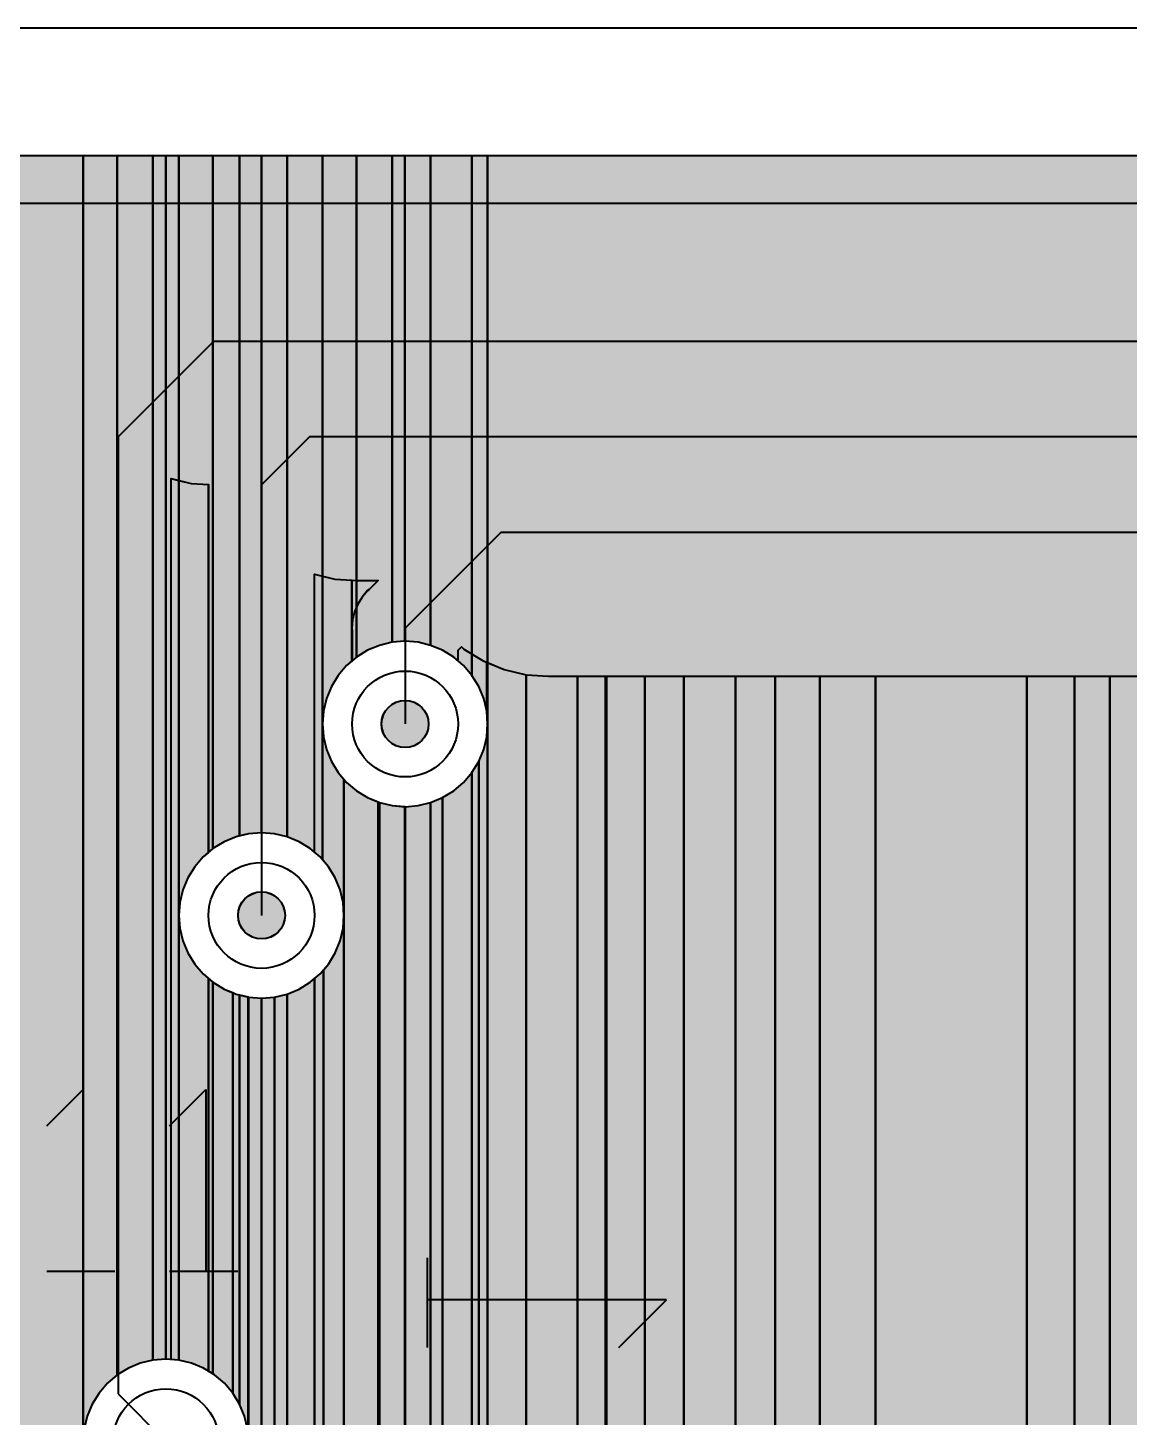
# Model space of a CAD drawing. Header units: millimetres. Extents: x 3.8 to 71.6, y 3.7 to 38.5.
# Drawn here: x 21.11 to 25.79, y 32.55 to 38.45 of the extents above; entities that cross this region are included whole.
import ezdxf

# ---------------------------------------------------------------- set-up
doc = ezdxf.new("R2010")
doc.units = ezdxf.units.MM
for name, color, linetype in [('bottom_copper', 7, 'Continuous'), ('bottom_silk', 7, 'Continuous'), ('drill_plated', 7, 'Continuous'), ('outline', 7, 'Continuous'), ('top_copper', 7, 'Continuous'), ('top_silk', 7, 'Continuous')]:
    doc.layers.add(name, color=color, linetype=linetype)

# ---------------------------------------------------------------- blocks, each defined once
blk = doc.blocks.new('Block14546')
at = {"layer": 'bottom_copper', "lineweight": 40}
for points in [[(0, 31.7012), (-0.0536, 31.7141), (-0.1085, 31.7184), (-0.109, 31.7183), (-0.109, 33.782), (0, 33.782), (0, 31.7012)], [(0.1755, 31.5737), (0.1398, 31.6156), (0.0979, 31.6513), (0.0509, 31.6801), (0, 31.7012), (0, 33.782), (0.1755, 33.782), (0.1755, 31.5737)], [(0.2415, 31.3673), (0.2383, 31.4222), (0.2254, 31.4758), (0.2043, 31.5267), (0.1755, 31.5737), (0.1755, 33.782), (0.2415, 33.782), (0.2415, 31.3673)], [(3.4983, 0), (0.2415, 0), (0.2415, 33.782), (3.4983, 33.782), (3.4983, 0)], [(0.2415, 0), (0.1755, 0), (0.1755, 31.1609), (0.2043, 31.2079), (0.2254, 31.2588), (0.2383, 31.3124), (0.2415, 31.3673), (0.2415, 0)], [(0.1755, 0), (0, 0), (0, 31.0334), (0.0509, 31.0545), (0.0979, 31.0833), (0.1398, 31.119), (0.1755, 31.1609), (0.1755, 0)], [(0, 0), (-0.1085, 0), (-0.109, 31.0163), (-0.1085, 31.0162), (-0.0536, 31.0205), (0, 31.0334), (0, 0)]]:
    blk.add_hatch(color=7, dxfattribs=at).paths.add_polyline_path(points, flags=0)
at = {"layer": 'bottom_copper', "color": 7, "lineweight": 40}
for points in [[(0, 31.7012), (-0.0536, 31.7141), (-0.1085, 31.7184), (-0.109, 31.7183), (-0.109, 33.782), (0, 33.782), (0, 31.7012)], [(0.1755, 31.5737), (0.1398, 31.6156), (0.0979, 31.6513), (0.0509, 31.6801), (0, 31.7012), (0, 33.782), (0.1755, 33.782), (0.1755, 31.5737)], [(0.2415, 31.3673), (0.2383, 31.4222), (0.2254, 31.4758), (0.2043, 31.5267), (0.1755, 31.5737), (0.1755, 33.782), (0.2415, 33.782), (0.2415, 31.3673)], [(3.4983, 0), (0.2415, 0), (0.2415, 33.782), (3.4983, 33.782), (3.4983, 0)], [(0.2415, 0), (0.1755, 0), (0.1755, 31.1609), (0.2043, 31.2079), (0.2254, 31.2588), (0.2383, 31.3124), (0.2415, 31.3673), (0.2415, 0)], [(0.1755, 0), (0, 0), (0, 31.0334), (0.0509, 31.0545), (0.0979, 31.0833), (0.1398, 31.119), (0.1755, 31.1609), (0.1755, 0)], [(0, 0), (-0.1085, 0), (-0.109, 31.0163), (-0.1085, 31.0162), (-0.0536, 31.0205), (0, 31.0334), (0, 0)]]:
    blk.add_lwpolyline(points, close=True, dxfattribs=at)
blk = doc.blocks.new('Block14966')
at = {"layer": 'bottom_copper', "lineweight": 40}
for points in [[(0, 30.8884), (-0.0536, 30.9013), (-0.1085, 30.9056), (-0.109, 30.9055), (-0.109, 33.782), (0, 33.782), (0, 30.8884)], [(0.15, 30.7908), (0.1398, 30.8028), (0.0979, 30.8385), (0.0509, 30.8673), (0, 30.8884), (0, 33.782), (0.15, 33.782), (0.15, 30.7908)], [(0.2947, 31.6513), (0.2528, 31.6156), (0.2171, 31.5737), (0.1883, 31.5267), (0.1672, 31.4758), (0.1543, 31.4222), (0.15, 31.3673), (0.15, 33.782), (0.2947, 33.782), (0.2947, 31.6513)], [(0.4462, 31.7141), (0.3926, 31.7012), (0.3417, 31.6801), (0.2947, 31.6513), (0.2947, 33.782), (0.4462, 33.782), (0.4462, 31.7141)], [(0.5006, 31.7183), (0.4462, 31.7141), (0.4462, 33.782), (0.5006, 33.782), (0.5006, 31.7183)], [(0.2415, 30.5545), (0.2383, 30.6094), (0.2254, 30.663), (0.2043, 30.7139), (0.1755, 30.7609), (0.15, 30.7908), (0.15, 31.3673), (0.1543, 31.3124), (0.1672, 31.2588), (0.1883, 31.2079), (0.2171, 31.1609), (0.2415, 31.1323), (0.2415, 30.5545)], [(0.3926, 0), (0.2415, 0), (0.2415, 31.1323), (0.2528, 31.119), (0.2947, 31.0833), (0.3417, 31.0545), (0.3926, 31.0334), (0.3926, 0)], [(0.5006, 0), (0.3926, 0), (0.3926, 31.0334), (0.4462, 31.0205), (0.5006, 31.0163), (0.5006, 0)], [(0.2415, 0), (0.1543, 0), (0.1543, 30.3232), (0.1755, 30.3481), (0.2043, 30.3951), (0.2254, 30.446), (0.2383, 30.4996), (0.2415, 30.5545), (0.2415, 0)], [(0.1543, 0), (0, 0), (0, 30.2206), (0.0509, 30.2417), (0.0979, 30.2705), (0.1398, 30.3062), (0.1543, 30.3232), (0.1543, 0)], [(0, 0), (-0.1085, 0), (-0.109, 30.2035), (-0.1085, 30.2034), (-0.0536, 30.2077), (0, 30.2206), (0, 0)]]:
    blk.add_hatch(color=7, dxfattribs=at).paths.add_polyline_path(points, flags=0)
at = {"layer": 'bottom_copper', "color": 7, "lineweight": 40}
for points in [[(0, 30.8884), (-0.0536, 30.9013), (-0.1085, 30.9056), (-0.109, 30.9055), (-0.109, 33.782), (0, 33.782), (0, 30.8884)], [(0.15, 30.7908), (0.1398, 30.8028), (0.0979, 30.8385), (0.0509, 30.8673), (0, 30.8884), (0, 33.782), (0.15, 33.782), (0.15, 30.7908)], [(0.2947, 31.6513), (0.2528, 31.6156), (0.2171, 31.5737), (0.1883, 31.5267), (0.1672, 31.4758), (0.1543, 31.4222), (0.15, 31.3673), (0.15, 33.782), (0.2947, 33.782), (0.2947, 31.6513)], [(0.4462, 31.7141), (0.3926, 31.7012), (0.3417, 31.6801), (0.2947, 31.6513), (0.2947, 33.782), (0.4462, 33.782), (0.4462, 31.7141)], [(0.5006, 31.7183), (0.4462, 31.7141), (0.4462, 33.782), (0.5006, 33.782), (0.5006, 31.7183)], [(0.2415, 30.5545), (0.2383, 30.6094), (0.2254, 30.663), (0.2043, 30.7139), (0.1755, 30.7609), (0.15, 30.7908), (0.15, 31.3673), (0.1543, 31.3124), (0.1672, 31.2588), (0.1883, 31.2079), (0.2171, 31.1609), (0.2415, 31.1323), (0.2415, 30.5545)], [(0.3926, 0), (0.2415, 0), (0.2415, 31.1323), (0.2528, 31.119), (0.2947, 31.0833), (0.3417, 31.0545), (0.3926, 31.0334), (0.3926, 0)], [(0.5006, 0), (0.3926, 0), (0.3926, 31.0334), (0.4462, 31.0205), (0.5006, 31.0163), (0.5006, 0)], [(0.2415, 0), (0.1543, 0), (0.1543, 30.3232), (0.1755, 30.3481), (0.2043, 30.3951), (0.2254, 30.446), (0.2383, 30.4996), (0.2415, 30.5545), (0.2415, 0)], [(0.1543, 0), (0, 0), (0, 30.2206), (0.0509, 30.2417), (0.0979, 30.2705), (0.1398, 30.3062), (0.1543, 30.3232), (0.1543, 0)], [(0, 0), (-0.1085, 0), (-0.109, 30.2035), (-0.1085, 30.2034), (-0.0536, 30.2077), (0, 30.2206), (0, 0)]]:
    blk.add_lwpolyline(points, close=True, dxfattribs=at)
blk = doc.blocks.new('Block15259')
at = {"layer": 'bottom_copper', "lineweight": 40}
for points in [[(-0.0536, 28.6661), (-0.1085, 28.6704), (-0.109, 28.6703), (-0.109, 33.782), (-0.0536, 33.782), (-0.0532, 28.666)], [(0.0915, 30.8385), (0.0496, 30.8028), (0.0139, 30.7609), (-0.0149, 30.7139), (-0.036, 30.663), (-0.0489, 30.6094), (-0.0532, 30.5545), (-0.0532, 33.782), (0.0915, 33.782), (0.0915, 30.8385)], [(0.2043, 30.892), (0.1894, 30.8884), (0.1385, 30.8673), (0.0915, 30.8385), (0.0915, 33.782), (0.2043, 33.782), (0.2043, 30.892)], [(0.2974, 30.9055), (0.243, 30.9013), (0.2043, 30.892), (0.2043, 33.782), (0.2974, 33.782), (0.2974, 30.9055)], [(0.0915, 28.6072), (0.0509, 28.6321), (0, 28.6532), (-0.0532, 28.666), (-0.0532, 30.5545), (-0.0489, 30.4996), (-0.036, 30.446), (-0.0149, 30.3951), (0.0139, 30.3481), (0.0496, 30.3062), (0.0915, 30.2705), (0.0915, 28.6072)], [(0.2043, 28.4787), (0.1755, 28.5257), (0.1398, 28.5676), (0.0979, 28.6033), (0.0915, 28.6072), (0.0915, 30.2705), (0.1385, 30.2417), (0.1894, 30.2206), (0.2043, 30.217), (0.2043, 28.4787)], [(0.2415, 28.3193), (0.2383, 28.3742), (0.2254, 28.4278), (0.2043, 28.4787), (0.2043, 30.217), (0.2415, 30.2081), (0.2415, 28.3193)], [(0.243, 0), (0.2415, 0), (0.2415, 30.2081), (0.243, 30.2077), (0.243, 0)], [(0.2974, 0), (0.243, 0), (0.243, 30.2077), (0.2974, 30.2035), (0.2974, 0)]]:
    blk.add_hatch(color=7, dxfattribs=at).paths.add_polyline_path(points, flags=0)
at = {"layer": 'bottom_copper', "color": 7, "lineweight": 40}
for points in [[(-0.0536, 28.6661), (-0.1085, 28.6704), (-0.109, 28.6703), (-0.109, 33.782), (-0.0536, 33.782), (-0.0532, 28.666)], [(0.0915, 30.8385), (0.0496, 30.8028), (0.0139, 30.7609), (-0.0149, 30.7139), (-0.036, 30.663), (-0.0489, 30.6094), (-0.0532, 30.5545), (-0.0532, 33.782), (0.0915, 33.782), (0.0915, 30.8385)], [(0.2043, 30.892), (0.1894, 30.8884), (0.1385, 30.8673), (0.0915, 30.8385), (0.0915, 33.782), (0.2043, 33.782), (0.2043, 30.892)], [(0.2974, 30.9055), (0.243, 30.9013), (0.2043, 30.892), (0.2043, 33.782), (0.2974, 33.782), (0.2974, 30.9055)], [(0.0915, 28.6072), (0.0509, 28.6321), (0, 28.6532), (-0.0532, 28.666), (-0.0532, 30.5545), (-0.0489, 30.4996), (-0.036, 30.446), (-0.0149, 30.3951), (0.0139, 30.3481), (0.0496, 30.3062), (0.0915, 30.2705), (0.0915, 28.6072)], [(0.2043, 28.4787), (0.1755, 28.5257), (0.1398, 28.5676), (0.0979, 28.6033), (0.0915, 28.6072), (0.0915, 30.2705), (0.1385, 30.2417), (0.1894, 30.2206), (0.2043, 30.217), (0.2043, 28.4787)], [(0.2415, 28.3193), (0.2383, 28.3742), (0.2254, 28.4278), (0.2043, 28.4787), (0.2043, 30.217), (0.2415, 30.2081), (0.2415, 28.3193)], [(0.243, 0), (0.2415, 0), (0.2415, 30.2081), (0.243, 30.2077), (0.243, 0)], [(0.2974, 0), (0.243, 0), (0.243, 30.2077), (0.2974, 30.2035), (0.2974, 0)]]:
    blk.add_lwpolyline(points, close=True, dxfattribs=at)
blk = doc.blocks.new('Block15480')
at = {"layer": 'bottom_copper', "lineweight": 40}
for points in [[(1.4472, 0), (0.2415, 0), (0.2415, 33.782), (1.4472, 33.782), (1.4472, 0)], [(1.5919, 28.6033), (1.55, 28.5676), (1.5143, 28.5257), (1.4855, 28.4787), (1.4644, 28.4278), (1.4515, 28.3742), (1.4472, 28.3193), (1.4472, 33.782), (1.5919, 33.782), (1.5919, 28.6033)], [(1.7434, 28.6661), (1.6898, 28.6532), (1.6389, 28.6321), (1.5919, 28.6033), (1.5919, 33.782), (1.7434, 33.782), (1.7434, 28.6661)], [(1.7978, 28.6703), (1.7434, 28.6661), (1.7434, 33.782), (1.7978, 33.782), (1.7978, 28.6703)]]:
    blk.add_hatch(color=7, dxfattribs=at).paths.add_polyline_path(points, flags=0)
at = {"layer": 'bottom_copper', "color": 7, "lineweight": 40}
for points in [[(1.4472, 0), (0.2415, 0), (0.2415, 33.782), (1.4472, 33.782), (1.4472, 0)], [(1.5919, 28.6033), (1.55, 28.5676), (1.5143, 28.5257), (1.4855, 28.4787), (1.4644, 28.4278), (1.4515, 28.3742), (1.4472, 28.3193), (1.4472, 33.782), (1.5919, 33.782), (1.5919, 28.6033)], [(1.7434, 28.6661), (1.6898, 28.6532), (1.6389, 28.6321), (1.5919, 28.6033), (1.5919, 33.782), (1.7434, 33.782), (1.7434, 28.6661)], [(1.7978, 28.6703), (1.7434, 28.6661), (1.7434, 33.782), (1.7978, 33.782), (1.7978, 28.6703)]]:
    blk.add_lwpolyline(points, close=True, dxfattribs=at)
blk = doc.blocks.new('Block43990')
at = {"layer": 'top_copper', "lineweight": 40}
for points in [[(15.4923, 28.6661), (15.4592, 28.6687), (15.4592, 32.4095), (15.4923, 32.4015), (15.4927, 28.666)], [(15.6181, 30.822), (15.5955, 30.8028), (15.5598, 30.7609), (15.531, 30.7139), (15.5099, 30.663), (15.497, 30.6094), (15.4927, 30.5545), (15.4927, 32.4014), (15.5449, 32.3889), (15.6181, 32.3846), (15.6181, 30.822)], [(15.6181, 32.3833), (15.6181, 32.3846), (15.6181, 32.3833)], [(15.6188, 30.8226), (15.6182, 30.8221), (15.6181, 32.3833), (15.6188, 32.3745), (15.6188, 30.8226)], [(16.1023, 30.7908), (16.0921, 30.8028), (16.0688, 30.8226), (16.0688, 32.0031), (16.1023, 31.995), (16.1023, 30.7908)], [(16.2277, 31.6348), (16.2051, 31.6156), (16.1694, 31.5737), (16.1406, 31.5267), (16.1195, 31.4758), (16.1066, 31.4222), (16.1023, 31.3673), (16.1023, 31.995), (16.1545, 31.9825), (16.2277, 31.9782), (16.2277, 31.6348)], [(16.3005, 31.939), (16.294, 31.9335), (16.2708, 31.9064), (16.2523, 31.8762), (16.2388, 31.8434), (16.2305, 31.809), (16.2277, 31.7737), (16.2277, 31.9782), (16.2502, 31.9769), (16.3384, 31.9769), (16.3005, 31.939)], [(16.2284, 31.6354), (16.2277, 31.6348), (16.2277, 31.7737), (16.2284, 31.7649), (16.2284, 31.6354)], [(16.8002, 31.4222), (16.7873, 31.4758), (16.7662, 31.5267), (16.7374, 31.5737), (16.7017, 31.6156), (16.6784, 31.6354), (16.6784, 31.6805), (16.6926, 31.6947), (16.7036, 31.6854), (16.7854, 31.6353), (16.8002, 31.6292), (16.8002, 31.4222)], [(16.8034, 31.3673), (16.8002, 31.4222), (16.8002, 31.6292), (16.8034, 31.6278), (16.8034, 31.3673)], [(16.9673, 18.9157), (16.8034, 19.0796), (16.8034, 31.6278), (16.874, 31.5985), (16.9673, 31.5761), (16.9673, 18.9157)], [(17.1854, 18.6976), (16.9673, 18.9157), (16.9673, 31.5761), (17.063, 31.5705), (17.1854, 31.5705), (17.1854, 18.6976)], [(17.3041, 18.4774), (17.2901, 18.5357), (17.2671, 18.5911), (17.2565, 18.6084), (17.2358, 18.6422), (17.1968, 18.6878), (17.1854, 18.6976), (17.1854, 31.5705), (17.3041, 31.5705), (17.3041, 18.4774)], [(17.3088, 18.4176), (17.3041, 18.4773), (17.3041, 31.5705), (17.3088, 31.5705), (17.3088, 18.4176)], [(17.4714, 15.9697), (17.3088, 15.9697), (17.3088, 31.5705), (17.4714, 31.5705), (17.4714, 15.9697)], [(17.6372, 15.9697), (17.4714, 15.9697), (17.4714, 31.5705), (17.6372, 31.5705), (17.6372, 15.9697)], [(17.857, 15.9697), (17.6372, 15.9697), (17.6372, 31.5705), (17.857, 31.5705), (17.857, 15.9697)], [(18.0252, 15.9638), (17.9256, 15.9717), (17.9007, 15.9697), (17.857, 15.9697), (17.857, 31.5705), (18.0252, 31.5705), (18.0252, 15.9638)], [(18.2148, 15.9022), (18.1224, 15.9405), (18.0486, 15.9582), (18.0252, 15.9638), (18.0252, 31.5705), (18.2148, 31.5705), (18.2148, 15.9022)], [(18.4517, 15.7066), (18.3922, 15.7661), (18.376, 15.7851), (18.3, 15.85), (18.2148, 15.9022), (18.2148, 31.5705), (18.4517, 31.5705), (18.4517, 15.7066)], [(19.0939, 15.6832), (19.0162, 15.7019), (18.9365, 15.7082), (18.9166, 15.7066), (18.4517, 15.7066), (18.4517, 31.5705), (19.0939, 31.5705), (19.0939, 15.6832)], [(19.2968, 15.5589), (19.236, 15.6108), (19.1678, 15.6526), (19.0939, 15.6832), (19.0939, 31.5705), (19.2968, 31.5705), (19.2968, 15.5589)], [(19.446, 15.1986), (19.4398, 15.2783), (19.4211, 15.3561), (19.3905, 15.4299), (19.3487, 15.4981), (19.2968, 15.5589), (19.2968, 31.5705), (19.446, 31.5705), (19.446, 15.1986)], [(22.4013, 0), (19.446, 0), (19.446, 31.5705), (22.4013, 31.5705), (22.4013, 0)], [(16.1938, 30.5545), (16.1906, 30.6094), (16.1777, 30.663), (16.1566, 30.7139), (16.1278, 30.7609), (16.1023, 30.7908), (16.1023, 31.3673), (16.1066, 31.3124), (16.1195, 31.2588), (16.1406, 31.2079), (16.1694, 31.1609), (16.1938, 31.1323), (16.1938, 30.5545)], [(16.8034, 19.0796), (16.7662, 19.1168), (16.7662, 31.2079), (16.7873, 31.2588), (16.8002, 31.3124), (16.8034, 31.3673), (16.8034, 19.0796)], [(16.7662, 19.1168), (16.6128, 19.2702), (16.6128, 31.0545), (16.6598, 31.0833), (16.7017, 31.119), (16.7374, 31.1609), (16.7662, 31.2079), (16.7662, 19.1168)], [(16.3384, 19.5446), (16.1938, 19.6892), (16.1938, 31.1323), (16.2051, 31.119), (16.247, 31.0833), (16.2938, 31.0546), (16.3384, 31.0361), (16.3384, 19.5446)], [(16.4534, 19.4296), (16.3384, 19.5446), (16.3384, 31.0361), (16.3449, 31.0334), (16.3985, 31.0205), (16.4534, 31.0162), (16.4534, 19.4296)], [(16.6128, 19.2702), (16.4534, 19.4296), (16.4534, 31.0162), (16.5083, 31.0205), (16.5619, 31.0334), (16.6128, 31.0545), (16.6128, 19.2702)], [(15.6181, 28.619), (15.5968, 28.6321), (15.5459, 28.6532), (15.4927, 28.666), (15.4927, 30.5545), (15.497, 30.4996), (15.5099, 30.446), (15.531, 30.3951), (15.5598, 30.3481), (15.5955, 30.3062), (15.6181, 30.2869), (15.6181, 28.619)], [(16.1938, 19.6892), (16.0688, 19.8142), (16.0688, 30.2863), (16.0921, 30.3062), (16.1278, 30.3481), (16.1566, 30.3951), (16.1777, 30.446), (16.1906, 30.4996), (16.1938, 30.5545), (16.1938, 19.6892)], [(15.7214, 28.5257), (15.6857, 28.5676), (15.6438, 28.6033), (15.6182, 28.619), (15.6181, 30.2869), (15.6374, 30.2705), (15.6844, 30.2417), (15.7214, 30.2264), (15.7214, 28.5257)], [(16.0688, 19.8142), (15.8987, 19.9843), (15.8987, 30.2077), (15.9523, 30.2206), (16.0032, 30.2417), (16.0502, 30.2705), (16.0688, 30.2863), (16.0688, 19.8142)], [(15.7874, 28.3193), (15.7842, 28.3742), (15.7713, 28.4278), (15.7502, 28.4787), (15.7214, 28.5257), (15.7214, 30.2264), (15.7353, 30.2206), (15.7874, 30.2081), (15.7874, 28.3193)], [(15.8987, 19.9843), (15.7874, 20.0956), (15.7874, 30.2081), (15.7889, 30.2077), (15.8438, 30.2034), (15.8987, 30.2077), (15.8987, 19.9843)]]:
    blk.add_hatch(color=7, dxfattribs=at).paths.add_polyline_path(points, flags=0)
at = {"layer": 'top_copper', "color": 7, "lineweight": 40}
for points in [[(15.4923, 28.6661), (15.4592, 28.6687), (15.4592, 32.4095), (15.4923, 32.4015), (15.4927, 28.666)], [(15.6181, 30.822), (15.5955, 30.8028), (15.5598, 30.7609), (15.531, 30.7139), (15.5099, 30.663), (15.497, 30.6094), (15.4927, 30.5545), (15.4927, 32.4014), (15.5449, 32.3889), (15.6181, 32.3846), (15.6181, 30.822)], [(15.6181, 32.3833), (15.6181, 32.3846), (15.6181, 32.3833)], [(15.6188, 30.8226), (15.6182, 30.8221), (15.6181, 32.3833), (15.6188, 32.3745), (15.6188, 30.8226)], [(16.1023, 30.7908), (16.0921, 30.8028), (16.0688, 30.8226), (16.0688, 32.0031), (16.1023, 31.995), (16.1023, 30.7908)], [(16.2277, 31.6348), (16.2051, 31.6156), (16.1694, 31.5737), (16.1406, 31.5267), (16.1195, 31.4758), (16.1066, 31.4222), (16.1023, 31.3673), (16.1023, 31.995), (16.1545, 31.9825), (16.2277, 31.9782), (16.2277, 31.6348)], [(16.3005, 31.939), (16.294, 31.9335), (16.2708, 31.9064), (16.2523, 31.8762), (16.2388, 31.8434), (16.2305, 31.809), (16.2277, 31.7737), (16.2277, 31.9782), (16.2502, 31.9769), (16.3384, 31.9769), (16.3005, 31.939)], [(16.2284, 31.6354), (16.2277, 31.6348), (16.2277, 31.7737), (16.2284, 31.7649), (16.2284, 31.6354)], [(16.8002, 31.4222), (16.7873, 31.4758), (16.7662, 31.5267), (16.7374, 31.5737), (16.7017, 31.6156), (16.6784, 31.6354), (16.6784, 31.6805), (16.6926, 31.6947), (16.7036, 31.6854), (16.7854, 31.6353), (16.8002, 31.6292), (16.8002, 31.4222)], [(16.8034, 31.3673), (16.8002, 31.4222), (16.8002, 31.6292), (16.8034, 31.6278), (16.8034, 31.3673)], [(16.9673, 18.9157), (16.8034, 19.0796), (16.8034, 31.6278), (16.874, 31.5985), (16.9673, 31.5761), (16.9673, 18.9157)], [(17.1854, 18.6976), (16.9673, 18.9157), (16.9673, 31.5761), (17.063, 31.5705), (17.1854, 31.5705), (17.1854, 18.6976)], [(17.3041, 18.4774), (17.2901, 18.5357), (17.2671, 18.5911), (17.2565, 18.6084), (17.2358, 18.6422), (17.1968, 18.6878), (17.1854, 18.6976), (17.1854, 31.5705), (17.3041, 31.5705), (17.3041, 18.4774)], [(17.3088, 18.4176), (17.3041, 18.4773), (17.3041, 31.5705), (17.3088, 31.5705), (17.3088, 18.4176)], [(17.4714, 15.9697), (17.3088, 15.9697), (17.3088, 31.5705), (17.4714, 31.5705), (17.4714, 15.9697)], [(17.6372, 15.9697), (17.4714, 15.9697), (17.4714, 31.5705), (17.6372, 31.5705), (17.6372, 15.9697)], [(17.857, 15.9697), (17.6372, 15.9697), (17.6372, 31.5705), (17.857, 31.5705), (17.857, 15.9697)], [(18.0252, 15.9638), (17.9256, 15.9717), (17.9007, 15.9697), (17.857, 15.9697), (17.857, 31.5705), (18.0252, 31.5705), (18.0252, 15.9638)], [(18.2148, 15.9022), (18.1224, 15.9405), (18.0486, 15.9582), (18.0252, 15.9638), (18.0252, 31.5705), (18.2148, 31.5705), (18.2148, 15.9022)], [(18.4517, 15.7066), (18.3922, 15.7661), (18.376, 15.7851), (18.3, 15.85), (18.2148, 15.9022), (18.2148, 31.5705), (18.4517, 31.5705), (18.4517, 15.7066)], [(19.0939, 15.6832), (19.0162, 15.7019), (18.9365, 15.7082), (18.9166, 15.7066), (18.4517, 15.7066), (18.4517, 31.5705), (19.0939, 31.5705), (19.0939, 15.6832)], [(19.2968, 15.5589), (19.236, 15.6108), (19.1678, 15.6526), (19.0939, 15.6832), (19.0939, 31.5705), (19.2968, 31.5705), (19.2968, 15.5589)], [(19.446, 15.1986), (19.4398, 15.2783), (19.4211, 15.3561), (19.3905, 15.4299), (19.3487, 15.4981), (19.2968, 15.5589), (19.2968, 31.5705), (19.446, 31.5705), (19.446, 15.1986)], [(22.4013, 0), (19.446, 0), (19.446, 31.5705), (22.4013, 31.5705), (22.4013, 0)], [(16.1938, 30.5545), (16.1906, 30.6094), (16.1777, 30.663), (16.1566, 30.7139), (16.1278, 30.7609), (16.1023, 30.7908), (16.1023, 31.3673), (16.1066, 31.3124), (16.1195, 31.2588), (16.1406, 31.2079), (16.1694, 31.1609), (16.1938, 31.1323), (16.1938, 30.5545)], [(16.8034, 19.0796), (16.7662, 19.1168), (16.7662, 31.2079), (16.7873, 31.2588), (16.8002, 31.3124), (16.8034, 31.3673), (16.8034, 19.0796)], [(16.7662, 19.1168), (16.6128, 19.2702), (16.6128, 31.0545), (16.6598, 31.0833), (16.7017, 31.119), (16.7374, 31.1609), (16.7662, 31.2079), (16.7662, 19.1168)], [(16.3384, 19.5446), (16.1938, 19.6892), (16.1938, 31.1323), (16.2051, 31.119), (16.247, 31.0833), (16.2938, 31.0546), (16.3384, 31.0361), (16.3384, 19.5446)], [(16.4534, 19.4296), (16.3384, 19.5446), (16.3384, 31.0361), (16.3449, 31.0334), (16.3985, 31.0205), (16.4534, 31.0162), (16.4534, 19.4296)], [(16.6128, 19.2702), (16.4534, 19.4296), (16.4534, 31.0162), (16.5083, 31.0205), (16.5619, 31.0334), (16.6128, 31.0545), (16.6128, 19.2702)], [(15.6181, 28.619), (15.5968, 28.6321), (15.5459, 28.6532), (15.4927, 28.666), (15.4927, 30.5545), (15.497, 30.4996), (15.5099, 30.446), (15.531, 30.3951), (15.5598, 30.3481), (15.5955, 30.3062), (15.6181, 30.2869), (15.6181, 28.619)], [(16.1938, 19.6892), (16.0688, 19.8142), (16.0688, 30.2863), (16.0921, 30.3062), (16.1278, 30.3481), (16.1566, 30.3951), (16.1777, 30.446), (16.1906, 30.4996), (16.1938, 30.5545), (16.1938, 19.6892)], [(15.7214, 28.5257), (15.6857, 28.5676), (15.6438, 28.6033), (15.6182, 28.619), (15.6181, 30.2869), (15.6374, 30.2705), (15.6844, 30.2417), (15.7214, 30.2264), (15.7214, 28.5257)], [(16.0688, 19.8142), (15.8987, 19.9843), (15.8987, 30.2077), (15.9523, 30.2206), (16.0032, 30.2417), (16.0502, 30.2705), (16.0688, 30.2863), (16.0688, 19.8142)], [(15.7874, 28.3193), (15.7842, 28.3742), (15.7713, 28.4278), (15.7502, 28.4787), (15.7214, 28.5257), (15.7214, 30.2264), (15.7353, 30.2206), (15.7874, 30.2081), (15.7874, 28.3193)], [(15.8987, 19.9843), (15.7874, 20.0956), (15.7874, 30.2081), (15.7889, 30.2077), (15.8438, 30.2034), (15.8987, 30.2077), (15.8987, 19.9843)]]:
    blk.add_lwpolyline(points, close=True, dxfattribs=at)

msp = doc.modelspace()

# ---------------------------------------------------------------- hatches: boundary and pattern name
at = {"layer": 'bottom_copper', "lineweight": 40}
for points in [[(22.8149, 35.4741), (22.8092, 35.4553), (22.7999, 35.438), (22.7875, 35.4229), (22.7724, 35.4105), (22.7551, 35.4012), (22.7363, 35.3955), (22.7168, 35.3936), (22.6973, 35.3955), (22.6785, 35.4012), (22.6612, 35.4105), (22.6461, 35.4229), (22.6337, 35.438), (22.6244, 35.4553), (22.6187, 35.4741), (22.6168, 35.4936), (22.6187, 35.5131), (22.6244, 35.5319), (22.6337, 35.5492), (22.6461, 35.5643), (22.6612, 35.5767), (22.6785, 35.586), (22.6973, 35.5917), (22.7168, 35.5936), (22.7363, 35.5917), (22.7551, 35.586), (22.7724, 35.5767), (22.7875, 35.5643), (22.7999, 35.5492), (22.8092, 35.5319), (22.8149, 35.5131), (22.8168, 35.4936), (22.8149, 35.4741)], [(22.2053, 34.6613), (22.1996, 34.6425), (22.1903, 34.6252), (22.1779, 34.6101), (22.1628, 34.5977), (22.1455, 34.5884), (22.1267, 34.5827), (22.1072, 34.5808), (22.0877, 34.5827), (22.0689, 34.5884), (22.0516, 34.5977), (22.0365, 34.6101), (22.0241, 34.6252), (22.0148, 34.6425), (22.0091, 34.6613), (22.0072, 34.6808), (22.0091, 34.7003), (22.0148, 34.7191), (22.0241, 34.7364), (22.0365, 34.7515), (22.0516, 34.7639), (22.0689, 34.7732), (22.0877, 34.7789), (22.1072, 34.7808), (22.1267, 34.7789), (22.1455, 34.7732), (22.1628, 34.7639), (22.1779, 34.7515), (22.1903, 34.7364), (22.1996, 34.7191), (22.2053, 34.7003), (22.2072, 34.6808), (22.2053, 34.6613)]]:
    msp.add_hatch(color=7, dxfattribs=at).paths.add_polyline_path(points, flags=0)
at = {"layer": 'drill_plated', "lineweight": 40}
for points in [[(22.8149, 35.4741), (22.8092, 35.4553), (22.7999, 35.438), (22.7875, 35.4229), (22.7724, 35.4105), (22.7551, 35.4012), (22.7363, 35.3955), (22.7168, 35.3936), (22.6973, 35.3955), (22.6785, 35.4012), (22.6612, 35.4105), (22.6461, 35.4229), (22.6337, 35.438), (22.6244, 35.4553), (22.6187, 35.4741), (22.6168, 35.4936), (22.6187, 35.5131), (22.6244, 35.5319), (22.6337, 35.5492), (22.6461, 35.5643), (22.6612, 35.5767), (22.6785, 35.586), (22.6973, 35.5917), (22.7168, 35.5936), (22.7363, 35.5917), (22.7551, 35.586), (22.7724, 35.5767), (22.7875, 35.5643), (22.7999, 35.5492), (22.8092, 35.5319), (22.8149, 35.5131), (22.8168, 35.4936), (22.8149, 35.4741)], [(22.2053, 34.6613), (22.1996, 34.6425), (22.1903, 34.6252), (22.1779, 34.6101), (22.1628, 34.5977), (22.1455, 34.5884), (22.1267, 34.5827), (22.1072, 34.5808), (22.0877, 34.5827), (22.0689, 34.5884), (22.0516, 34.5977), (22.0365, 34.6101), (22.0241, 34.6252), (22.0148, 34.6425), (22.0091, 34.6613), (22.0072, 34.6808), (22.0091, 34.7003), (22.0148, 34.7191), (22.0241, 34.7364), (22.0365, 34.7515), (22.0516, 34.7639), (22.0689, 34.7732), (22.0877, 34.7789), (22.1072, 34.7808), (22.1267, 34.7789), (22.1455, 34.7732), (22.1628, 34.7639), (22.1779, 34.7515), (22.1903, 34.7364), (22.1996, 34.7191), (22.2053, 34.7003), (22.2072, 34.6808), (22.2053, 34.6613)]]:
    msp.add_hatch(color=7, dxfattribs=at).paths.add_polyline_path(points, flags=0)
at = {"layer": 'top_copper', "lineweight": 40}
for points in [[(22.8149, 35.4741), (22.8092, 35.4553), (22.7999, 35.438), (22.7875, 35.4229), (22.7724, 35.4105), (22.7551, 35.4012), (22.7363, 35.3955), (22.7168, 35.3936), (22.6973, 35.3955), (22.6785, 35.4012), (22.6612, 35.4105), (22.6461, 35.4229), (22.6337, 35.438), (22.6244, 35.4553), (22.6187, 35.4741), (22.6168, 35.4936), (22.6187, 35.5131), (22.6244, 35.5319), (22.6337, 35.5492), (22.6461, 35.5643), (22.6612, 35.5767), (22.6785, 35.586), (22.6973, 35.5917), (22.7168, 35.5936), (22.7363, 35.5917), (22.7551, 35.586), (22.7724, 35.5767), (22.7875, 35.5643), (22.7999, 35.5492), (22.8092, 35.5319), (22.8149, 35.5131), (22.8168, 35.4936), (22.8149, 35.4741)], [(22.2053, 34.6613), (22.1996, 34.6425), (22.1903, 34.6252), (22.1779, 34.6101), (22.1628, 34.5977), (22.1455, 34.5884), (22.1267, 34.5827), (22.1072, 34.5808), (22.0877, 34.5827), (22.0689, 34.5884), (22.0516, 34.5977), (22.0365, 34.6101), (22.0241, 34.6252), (22.0148, 34.6425), (22.0091, 34.6613), (22.0072, 34.6808), (22.0091, 34.7003), (22.0148, 34.7191), (22.0241, 34.7364), (22.0365, 34.7515), (22.0516, 34.7639), (22.0689, 34.7732), (22.0877, 34.7789), (22.1072, 34.7808), (22.1267, 34.7789), (22.1455, 34.7732), (22.1628, 34.7639), (22.1779, 34.7515), (22.1903, 34.7364), (22.1996, 34.7191), (22.2053, 34.7003), (22.2072, 34.6808), (22.2053, 34.6613)]]:
    msp.add_hatch(color=7, dxfattribs=at).paths.add_polyline_path(points, flags=0)

# ---------------------------------------------------------------- linework, layer by layer
at = {"layer": 'bottom_copper', "color": 7, "lineweight": 40}
for p, q in [((19.7935, 37.9083), (21.7003, 37.9083)), ((21.7003, 32.7966), (21.7003, 37.9083)), ((21.7003, 37.9083), (22.1067, 37.9083)), ((21.7003, 37.9083), (21.7003, 32.7966)), ((22.1067, 35.0318), (22.1067, 37.9083)), ((22.1067, 37.9083), (22.7163, 37.9083)), ((22.1067, 37.9083), (22.1067, 35.0318)), ((22.7163, 35.8446), (22.7163, 37.9083)), ((22.7163, 37.9083), (29.6985, 37.9083)), ((22.7163, 37.9083), (22.7163, 35.8446)), ((22.6083, 35.8275), (22.5574, 35.8064)), ((22.6619, 35.8404), (22.6083, 35.8275)), ((22.7163, 35.8446), (22.6619, 35.8404)), ((22.7168, 35.8447), (22.7163, 35.8446)), ((22.7717, 35.8404), (22.7168, 35.8447)), ((22.8253, 35.8275), (22.7717, 35.8404)), ((22.8762, 35.8064), (22.8253, 35.8275)), ((22.5104, 35.7776), (22.4685, 35.7419)), ((22.5574, 35.8064), (22.5104, 35.7776)), ((22.9232, 35.7776), (22.8762, 35.8064)), ((22.9651, 35.7419), (22.9232, 35.7776)), ((22.4328, 35.7), (22.404, 35.653)), ((22.4685, 35.7419), (22.4328, 35.7)), ((23.0008, 35.7), (22.9651, 35.7419)), ((23.0296, 35.653), (23.0008, 35.7)), ((22.404, 35.653), (22.3829, 35.6021)), ((23.0507, 35.6021), (23.0296, 35.653)), ((22.3829, 35.6021), (22.37, 35.5485)), ((23.0636, 35.5485), (23.0507, 35.6021)), ((22.37, 35.5485), (22.3657, 35.4936)), ((23.0668, 35.4936), (23.0636, 35.5485)), ((22.3657, 35.4936), (22.37, 35.4387)), ((23.0636, 35.4387), (23.0668, 35.4936)), ((22.37, 35.4387), (22.3829, 35.3851)), ((23.0507, 35.3851), (23.0636, 35.4387)), ((22.3829, 35.3851), (22.404, 35.3342)), ((23.0296, 35.3342), (23.0507, 35.3851)), ((22.404, 35.3342), (22.4328, 35.2872)), ((22.4328, 35.2872), (22.4685, 35.2453)), ((22.9651, 35.2453), (23.0008, 35.2872)), ((23.0008, 35.2872), (23.0296, 35.3342)), ((22.4685, 35.2453), (22.5104, 35.2096)), ((22.9232, 35.2096), (22.9651, 35.2453)), ((22.5104, 35.2096), (22.5574, 35.1808)), ((22.5574, 35.1808), (22.6083, 35.1597)), ((22.8253, 35.1597), (22.8762, 35.1808)), ((22.8762, 35.1808), (22.9232, 35.2096)), ((22.6083, 35.1597), (22.6619, 35.1468)), ((22.6619, 35.1468), (22.7163, 35.1426)), ((22.7163, 4.1263), (22.7163, 35.1426)), ((22.7163, 35.1426), (22.7168, 35.1425)), ((22.7163, 35.1426), (22.7163, 4.1263)), ((22.7168, 35.1425), (22.7717, 35.1468)), ((22.7717, 35.1468), (22.8253, 35.1597)), ((21.9478, 34.9936), (21.9008, 34.9648)), ((21.9987, 35.0147), (21.9478, 34.9936)), ((22.0523, 35.0276), (21.9987, 35.0147)), ((22.1067, 35.0318), (22.0523, 35.0276)), ((22.1072, 35.0319), (22.1067, 35.0318)), ((22.1621, 35.0276), (22.1072, 35.0319)), ((22.2157, 35.0147), (22.1621, 35.0276)), ((22.2666, 34.9936), (22.2157, 35.0147)), ((22.3136, 34.9648), (22.2666, 34.9936)), ((21.8589, 34.9291), (21.8232, 34.8872)), ((21.9008, 34.9648), (21.8589, 34.9291)), ((22.3555, 34.9291), (22.3136, 34.9648)), ((22.3912, 34.8872), (22.3555, 34.9291)), ((21.8232, 34.8872), (21.7944, 34.8402)), ((22.42, 34.8402), (22.3912, 34.8872)), ((21.7944, 34.8402), (21.7733, 34.7893)), ((22.4411, 34.7893), (22.42, 34.8402)), ((21.7733, 34.7893), (21.7604, 34.7357)), ((22.454, 34.7357), (22.4411, 34.7893)), ((21.7604, 34.7357), (21.7561, 34.6808)), ((22.4572, 34.6808), (22.454, 34.7357)), ((21.7561, 34.6808), (21.7604, 34.6259)), ((22.454, 34.6259), (22.4572, 34.6808)), ((21.7604, 34.6259), (21.7733, 34.5723)), ((22.4411, 34.5723), (22.454, 34.6259)), ((21.7733, 34.5723), (21.7944, 34.5214)), ((21.7944, 34.5214), (21.8232, 34.4744)), ((22.3912, 34.4744), (22.42, 34.5214)), ((22.42, 34.5214), (22.4411, 34.5723)), ((21.8232, 34.4744), (21.8589, 34.4325)), ((22.3555, 34.4325), (22.3912, 34.4744)), ((21.8589, 34.4325), (21.9008, 34.3968)), ((22.3136, 34.3968), (22.3555, 34.4325)), ((21.9008, 34.3968), (21.9478, 34.368)), ((21.9478, 34.368), (21.9987, 34.3469)), ((21.9987, 34.3469), (22.0523, 34.334)), ((22.1621, 34.334), (22.2157, 34.3469)), ((22.2157, 34.3469), (22.2666, 34.368)), ((22.2666, 34.368), (22.3136, 34.3968)), ((22.0523, 34.334), (22.1067, 34.3298)), ((22.1067, 4.1263), (22.1067, 34.3298)), ((22.1067, 34.3298), (22.1072, 34.3297)), ((22.1067, 34.3298), (22.1067, 4.1263)), ((22.1072, 34.3297), (22.1621, 34.334)), ((21.5414, 32.7584), (21.4944, 32.7296)), ((21.5923, 32.7795), (21.5414, 32.7584)), ((21.6459, 32.7924), (21.5923, 32.7795)), ((21.7003, 32.7966), (21.6459, 32.7924)), ((21.7008, 32.7967), (21.7003, 32.7966)), ((21.7557, 32.7924), (21.7008, 32.7967)), ((21.8093, 32.7795), (21.7557, 32.7924)), ((21.8602, 32.7584), (21.8093, 32.7795)), ((21.9072, 32.7296), (21.8602, 32.7584)), ((21.4525, 32.6939), (21.4168, 32.652)), ((21.4944, 32.7296), (21.4525, 32.6939)), ((21.9491, 32.6939), (21.9072, 32.7296)), ((21.9848, 32.652), (21.9491, 32.6939)), ((21.4168, 32.652), (21.388, 32.605)), ((22.0136, 32.605), (21.9848, 32.652)), ((21.388, 32.605), (21.3669, 32.5541)), ((22.0347, 32.5541), (22.0136, 32.605)), ((21.3669, 32.5541), (21.354, 32.5005)), ((22.0476, 32.5005), (22.0347, 32.5541))]:
    msp.add_line(p, q, dxfattribs=at)
for points in [[(22.8149, 35.4741), (22.8092, 35.4553), (22.7999, 35.438), (22.7875, 35.4229), (22.7724, 35.4105), (22.7551, 35.4012), (22.7363, 35.3955), (22.7168, 35.3936), (22.6973, 35.3955), (22.6785, 35.4012), (22.6612, 35.4105), (22.6461, 35.4229), (22.6337, 35.438), (22.6244, 35.4553), (22.6187, 35.4741), (22.6168, 35.4936), (22.6187, 35.5131), (22.6244, 35.5319), (22.6337, 35.5492), (22.6461, 35.5643), (22.6612, 35.5767), (22.6785, 35.586), (22.6973, 35.5917), (22.7168, 35.5936), (22.7363, 35.5917), (22.7551, 35.586), (22.7724, 35.5767), (22.7875, 35.5643), (22.7999, 35.5492), (22.8092, 35.5319), (22.8149, 35.5131), (22.8168, 35.4936), (22.8149, 35.4741)], [(22.2053, 34.6613), (22.1996, 34.6425), (22.1903, 34.6252), (22.1779, 34.6101), (22.1628, 34.5977), (22.1455, 34.5884), (22.1267, 34.5827), (22.1072, 34.5808), (22.0877, 34.5827), (22.0689, 34.5884), (22.0516, 34.5977), (22.0365, 34.6101), (22.0241, 34.6252), (22.0148, 34.6425), (22.0091, 34.6613), (22.0072, 34.6808), (22.0091, 34.7003), (22.0148, 34.7191), (22.0241, 34.7364), (22.0365, 34.7515), (22.0516, 34.7639), (22.0689, 34.7732), (22.0877, 34.7789), (22.1072, 34.7808), (22.1267, 34.7789), (22.1455, 34.7732), (22.1628, 34.7639), (22.1779, 34.7515), (22.1903, 34.7364), (22.1996, 34.7191), (22.2053, 34.7003), (22.2072, 34.6808), (22.2053, 34.6613)]]:
    msp.add_lwpolyline(points, close=True, dxfattribs=at)
for centre, major_axis in [((22.7168, 35.4936), (0.225, 0)), ((22.7168, 35.4936), (0.1, 0)), ((22.1072, 34.6808), (0.225, 0)), ((22.1072, 34.6808), (0.1, 0)), ((21.7008, 32.4456), (0.225, 0))]:
    msp.add_ellipse(centre, major_axis=major_axis, ratio=1, dxfattribs=at)
at = {"layer": 'bottom_silk', "color": 7, "lineweight": 40}
for p, q in [((22.8113, 32.8457), (22.8113, 33.2267)), ((23.8273, 33.0489), (22.8113, 33.0489)), ((23.6241, 32.8457), (23.8273, 33.0489))]:
    msp.add_line(p, q, dxfattribs=at)
at = {"layer": 'drill_plated', "color": 7, "lineweight": 40}
for points in [[(22.8149, 35.4741), (22.8092, 35.4553), (22.7999, 35.438), (22.7875, 35.4229), (22.7724, 35.4105), (22.7551, 35.4012), (22.7363, 35.3955), (22.7168, 35.3936), (22.6973, 35.3955), (22.6785, 35.4012), (22.6612, 35.4105), (22.6461, 35.4229), (22.6337, 35.438), (22.6244, 35.4553), (22.6187, 35.4741), (22.6168, 35.4936), (22.6187, 35.5131), (22.6244, 35.5319), (22.6337, 35.5492), (22.6461, 35.5643), (22.6612, 35.5767), (22.6785, 35.586), (22.6973, 35.5917), (22.7168, 35.5936), (22.7363, 35.5917), (22.7551, 35.586), (22.7724, 35.5767), (22.7875, 35.5643), (22.7999, 35.5492), (22.8092, 35.5319), (22.8149, 35.5131), (22.8168, 35.4936), (22.8149, 35.4741)], [(22.2053, 34.6613), (22.1996, 34.6425), (22.1903, 34.6252), (22.1779, 34.6101), (22.1628, 34.5977), (22.1455, 34.5884), (22.1267, 34.5827), (22.1072, 34.5808), (22.0877, 34.5827), (22.0689, 34.5884), (22.0516, 34.5977), (22.0365, 34.6101), (22.0241, 34.6252), (22.0148, 34.6425), (22.0091, 34.6613), (22.0072, 34.6808), (22.0091, 34.7003), (22.0148, 34.7191), (22.0241, 34.7364), (22.0365, 34.7515), (22.0516, 34.7639), (22.0689, 34.7732), (22.0877, 34.7789), (22.1072, 34.7808), (22.1267, 34.7789), (22.1455, 34.7732), (22.1628, 34.7639), (22.1779, 34.7515), (22.1903, 34.7364), (22.1996, 34.7191), (22.2053, 34.7003), (22.2072, 34.6808), (22.2053, 34.6613)]]:
    msp.add_lwpolyline(points, close=True, dxfattribs=at)
for centre in [(22.7168, 35.4936), (22.1072, 34.6808)]:
    msp.add_ellipse(centre, major_axis=(0.1, 0), ratio=1, dxfattribs=at)
at = {"layer": 'outline', "color": 7, "lineweight": 40}
msp.add_line((3.82, 38.45), (71.58, 38.45), dxfattribs=at)
at = {"layer": 'top_copper', "color": 7, "lineweight": 40}
for p, q in [((13.9215, 37.7051), (67.5663, 37.7051)), ((21.904, 37.1192), (21.4976, 36.7128)), ((21.904, 37.1192), (34.9088, 37.1192)), ((21.4976, 36.7128), (21.4976, 32.6488)), ((22.3104, 36.7128), (22.1072, 36.5096)), ((22.5136, 36.7128), (22.3104, 36.7128)), ((34.9088, 36.7128), (22.5136, 36.7128)), ((21.7226, 32.795), (21.7226, 36.5358)), ((21.7226, 36.5358), (21.8083, 36.5152)), ((21.8083, 36.5152), (21.8816, 36.5109)), ((21.8816, 36.5109), (21.8815, 36.5096)), ((21.8815, 36.5096), (21.8822, 36.5008)), ((21.8822, 36.5008), (21.8822, 34.9489)), ((22.1072, 36.5096), (22.1072, 34.6808)), ((23.1232, 36.3064), (22.7168, 35.9)), ((23.3264, 36.3064), (23.1232, 36.3064)), ((34.9088, 36.3064), (23.3264, 36.3064)), ((22.3322, 34.9489), (22.3322, 36.1294)), ((22.3322, 36.1294), (22.4179, 36.1088)), ((22.4179, 36.1088), (22.5136, 36.1032)), ((22.5136, 36.1032), (22.6018, 36.1032)), ((22.5572, 36.0596), (22.5342, 36.0327)), ((22.5639, 36.0653), (22.5572, 36.0596)), ((22.6018, 36.1032), (22.5639, 36.0653)), ((22.5157, 36.0025), (22.5022, 35.9697)), ((22.5342, 36.0327), (22.5157, 36.0025)), ((22.4939, 35.9353), (22.4911, 35.9)), ((22.5022, 35.9697), (22.4939, 35.9353)), ((22.4911, 35.9), (22.4918, 35.8912)), ((22.4918, 35.8912), (22.4918, 35.7617)), ((22.7168, 35.9), (22.7168, 35.4936)), ((22.9418, 35.8068), (22.956, 35.821)), ((22.956, 35.821), (22.967, 35.8117)), ((22.4918, 35.7617), (22.4685, 35.7419)), ((22.9418, 35.7617), (22.9418, 35.8068)), ((22.9651, 35.7419), (22.9418, 35.7617)), ((22.967, 35.8117), (23.0488, 35.7616)), ((23.0488, 35.7616), (23.1374, 35.7248)), ((22.4328, 35.7), (22.404, 35.653)), ((22.4685, 35.7419), (22.4328, 35.7)), ((23.0008, 35.7), (22.9651, 35.7419)), ((23.0296, 35.653), (23.0008, 35.7)), ((23.1374, 35.7248), (23.2307, 35.7024)), ((23.2307, 35.7024), (23.3264, 35.6968)), ((23.3264, 35.6968), (29.3989, 35.6968)), ((22.404, 35.653), (22.3829, 35.6021)), ((23.0507, 35.6021), (23.0296, 35.653)), ((22.3829, 35.6021), (22.37, 35.5485)), ((23.0636, 35.5485), (23.0507, 35.6021)), ((22.37, 35.5485), (22.3657, 35.4936)), ((23.0668, 35.4936), (23.0636, 35.5485)), ((22.3657, 35.4936), (22.37, 35.4387)), ((23.0636, 35.4387), (23.0668, 35.4936)), ((22.37, 35.4387), (22.3829, 35.3851)), ((23.0507, 35.3851), (23.0636, 35.4387)), ((22.3829, 35.3851), (22.404, 35.3342)), ((23.0296, 35.3342), (23.0507, 35.3851)), ((22.404, 35.3342), (22.4328, 35.2872)), ((22.4328, 35.2872), (22.4685, 35.2453)), ((22.9651, 35.2453), (23.0008, 35.2872)), ((23.0008, 35.2872), (23.0296, 35.3342)), ((22.4685, 35.2453), (22.5104, 35.2096)), ((22.9232, 35.2096), (22.9651, 35.2453)), ((22.5104, 35.2096), (22.5574, 35.1808)), ((22.5574, 35.1808), (22.6083, 35.1597)), ((22.8253, 35.1597), (22.8762, 35.1808)), ((22.8762, 35.1808), (22.9232, 35.2096)), ((22.6083, 35.1597), (22.6619, 35.1468)), ((22.6619, 35.1468), (22.7168, 35.1425)), ((22.7168, 35.1425), (22.7717, 35.1468)), ((22.7717, 35.1468), (22.8253, 35.1597)), ((21.8589, 34.9291), (21.8232, 34.8872)), ((21.8822, 34.9489), (21.8589, 34.9291)), ((22.3555, 34.9291), (22.3322, 34.9489)), ((22.3912, 34.8872), (22.3555, 34.9291)), ((21.8232, 34.8872), (21.7944, 34.8402)), ((22.42, 34.8402), (22.3912, 34.8872)), ((21.7944, 34.8402), (21.7733, 34.7893)), ((22.4411, 34.7893), (22.42, 34.8402)), ((21.7733, 34.7893), (21.7604, 34.7357)), ((22.454, 34.7357), (22.4411, 34.7893)), ((21.7604, 34.7357), (21.7561, 34.6808)), ((22.4572, 34.6808), (22.454, 34.7357)), ((21.7561, 34.6808), (21.7604, 34.6259)), ((22.454, 34.6259), (22.4572, 34.6808)), ((21.7604, 34.6259), (21.7733, 34.5723)), ((22.4411, 34.5723), (22.454, 34.6259)), ((21.7733, 34.5723), (21.7944, 34.5214)), ((21.7944, 34.5214), (21.8232, 34.4744)), ((22.3912, 34.4744), (22.42, 34.5214)), ((22.42, 34.5214), (22.4411, 34.5723)), ((21.8232, 34.4744), (21.8589, 34.4325)), ((22.3555, 34.4325), (22.3912, 34.4744)), ((21.8589, 34.4325), (21.9008, 34.3968)), ((22.3136, 34.3968), (22.3555, 34.4325)), ((21.9008, 34.3968), (21.9478, 34.368)), ((21.9478, 34.368), (21.9987, 34.3469)), ((21.9987, 34.3469), (22.0523, 34.334)), ((22.1621, 34.334), (22.2157, 34.3469)), ((22.2157, 34.3469), (22.2666, 34.368)), ((22.2666, 34.368), (22.3136, 34.3968)), ((22.0523, 34.334), (22.1072, 34.3297)), ((22.1072, 34.3297), (22.1621, 34.334)), ((21.7557, 32.7924), (21.7226, 32.795)), ((21.8093, 32.7795), (21.7557, 32.7924)), ((21.8602, 32.7584), (21.8093, 32.7795)), ((21.9072, 32.7296), (21.8602, 32.7584)), ((21.9491, 32.6939), (21.9072, 32.7296)), ((21.9848, 32.652), (21.9491, 32.6939)), ((21.4976, 32.6488), (21.7008, 32.4456)), ((22.0136, 32.605), (21.9848, 32.652)), ((22.0347, 32.5541), (22.0136, 32.605)), ((22.0476, 32.5005), (22.0347, 32.5541))]:
    msp.add_line(p, q, dxfattribs=at)
for points in [[(22.8149, 35.4741), (22.8092, 35.4553), (22.7999, 35.438), (22.7875, 35.4229), (22.7724, 35.4105), (22.7551, 35.4012), (22.7363, 35.3955), (22.7168, 35.3936), (22.6973, 35.3955), (22.6785, 35.4012), (22.6612, 35.4105), (22.6461, 35.4229), (22.6337, 35.438), (22.6244, 35.4553), (22.6187, 35.4741), (22.6168, 35.4936), (22.6187, 35.5131), (22.6244, 35.5319), (22.6337, 35.5492), (22.6461, 35.5643), (22.6612, 35.5767), (22.6785, 35.586), (22.6973, 35.5917), (22.7168, 35.5936), (22.7363, 35.5917), (22.7551, 35.586), (22.7724, 35.5767), (22.7875, 35.5643), (22.7999, 35.5492), (22.8092, 35.5319), (22.8149, 35.5131), (22.8168, 35.4936), (22.8149, 35.4741)], [(22.2053, 34.6613), (22.1996, 34.6425), (22.1903, 34.6252), (22.1779, 34.6101), (22.1628, 34.5977), (22.1455, 34.5884), (22.1267, 34.5827), (22.1072, 34.5808), (22.0877, 34.5827), (22.0689, 34.5884), (22.0516, 34.5977), (22.0365, 34.6101), (22.0241, 34.6252), (22.0148, 34.6425), (22.0091, 34.6613), (22.0072, 34.6808), (22.0091, 34.7003), (22.0148, 34.7191), (22.0241, 34.7364), (22.0365, 34.7515), (22.0516, 34.7639), (22.0689, 34.7732), (22.0877, 34.7789), (22.1072, 34.7808), (22.1267, 34.7789), (22.1455, 34.7732), (22.1628, 34.7639), (22.1779, 34.7515), (22.1903, 34.7364), (22.1996, 34.7191), (22.2053, 34.7003), (22.2072, 34.6808), (22.2053, 34.6613)]]:
    msp.add_lwpolyline(points, close=True, dxfattribs=at)
for centre, major_axis in [((22.7168, 35.4936), (0.225, 0)), ((22.7168, 35.4936), (0.1, 0)), ((22.1072, 34.6808), (0.225, 0)), ((22.1072, 34.6808), (0.1, 0)), ((21.7008, 32.4456), (0.225, 0))]:
    msp.add_ellipse(centre, major_axis=major_axis, ratio=1, dxfattribs=at)
at = {"layer": 'top_silk', "color": 7, "lineweight": 40}
for p, q in [((3.82, 38.45), (71.58, 38.45)), ((21.1951, 33.7872), (21.3495, 33.9417)), ((21.3495, 33.9417), (21.3495, 33.1695)), ((21.7163, 33.7872), (21.8707, 33.9417)), ((21.8707, 33.9417), (21.8707, 33.1695)), ((21.1951, 33.1695), (21.4847, 33.1695)), ((21.7163, 33.1695), (22.0059, 33.1695))]:
    msp.add_line(p, q, dxfattribs=at)

# ---------------------------------------------------------------- block references
at = {"layer": 'bottom_copper'}
for name, p in [('Block15480', (19.9025, 4.1263)), ('Block15259', (21.8093, 4.1263)), ('Block14966', (22.2157, 4.1263)), ('Block14546', (22.8253, 4.1263))]:
    msp.add_blockref(name, p, dxfattribs=at)
at = {"layer": 'top_copper'}
msp.add_blockref('Block43990', (6.2634, 4.1263), dxfattribs=at)

doc.saveas('drawing.dxf')
